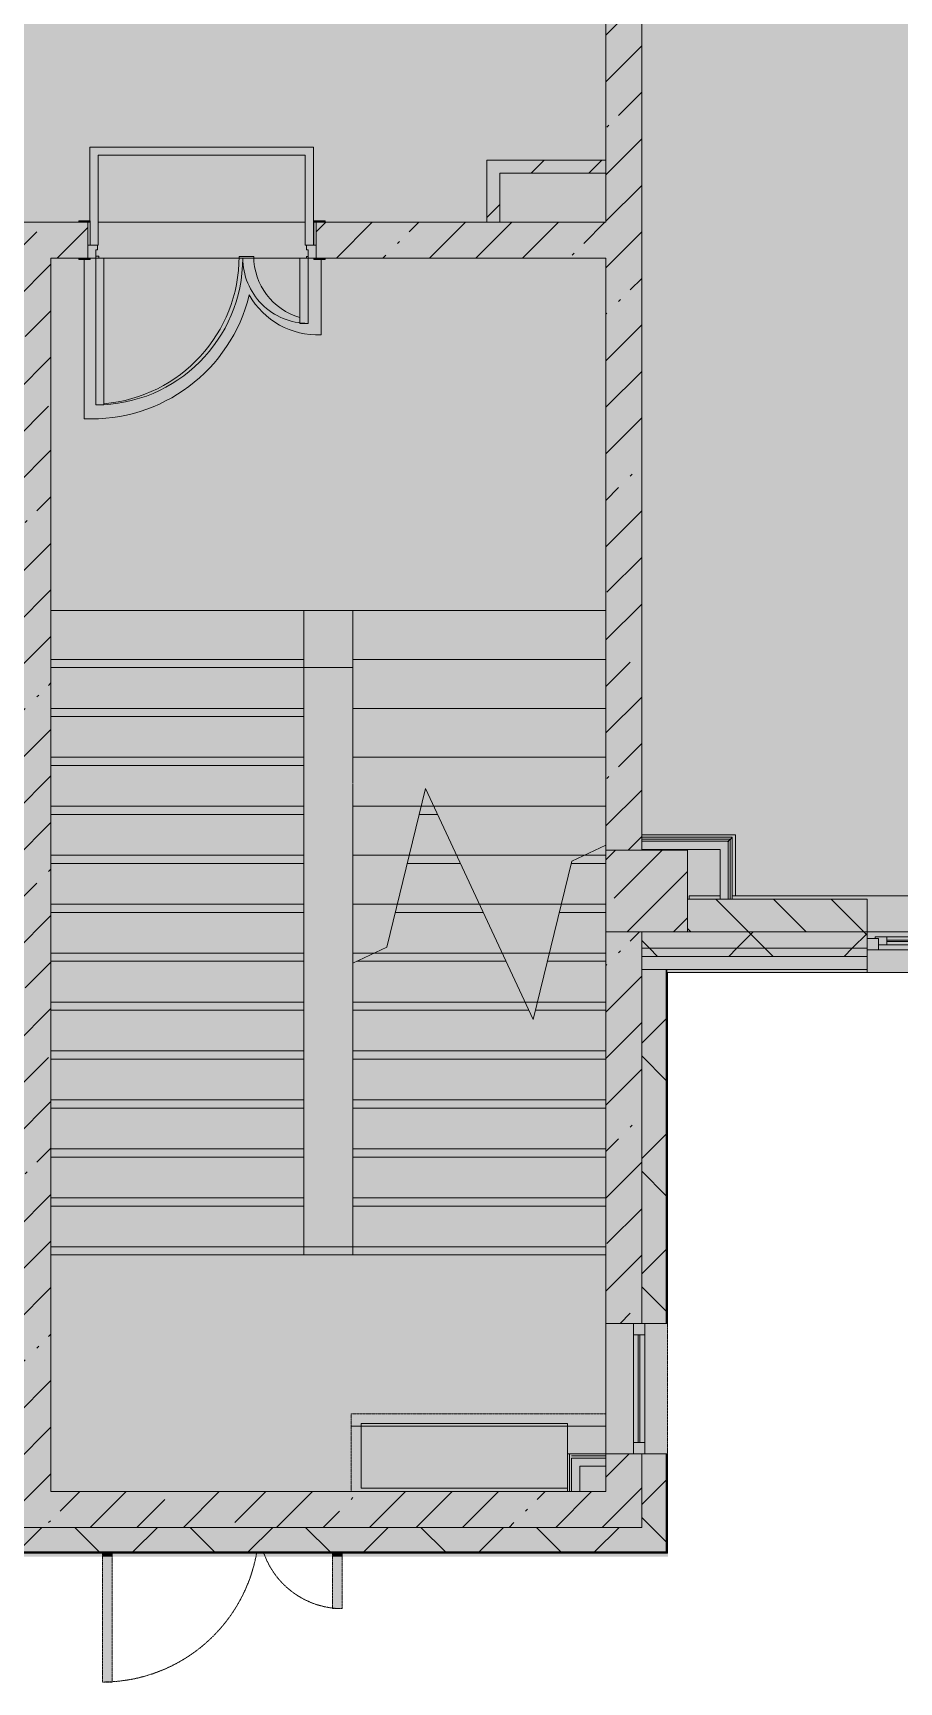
# Model space of a CAD drawing. Header units: millimetres. Extents: x 315 to 209858, y -8553 to 29000.
# Drawn here: x 146955 to 152261, y -1048 to 9060 of the extents above; entities that cross this region are included whole.
import ezdxf

# ---------------------------------------------------------------- set-up
doc = ezdxf.new("R2010")
doc.units = ezdxf.units.MM
doc.linetypes.add('200_ШТРИХ__ш1_п0_6_', pattern=[1.6, 1, -0.6])
doc.layers.add('A-DETL-GENF-4', color=7, linetype='Continuous', lineweight=9, true_color=0xc0c0c0, transparency=0.4)
for name, color, linetype, lineweight in [('A-DETL-MBND-1', 7, '200_ШТРИХ__ш1_п0_6_', 9), ('A-WALL-2', 7, 'Continuous', 5), ('I-WALL-5', 7, 'Continuous', 5), ('S-COLS-2', 7, 'Continuous', 5)]:
    doc.layers.add(name, color=color, linetype=linetype, lineweight=lineweight)
for name, color, linetype, lineweight, true_color in [('A-DOOR-3', 7, 'Continuous', 5, 0xe2e2e2), ('A-DOOR-4', 7, 'Continuous', 5, 0xb7b7b7), ('A-DOOR-FRAM-2', 7, 'Continuous', 5, 0xe2e2e2), ('A-DOOR-FRAM-4', 7, 'Continuous', 5, 0xb7b7b7), ('A-FLOR-3', 7, 'Continuous', 5, 0xb7b7b7), ('A-GLAZ-3', 7, 'Continuous', 5, 0x737373), ('A-WALL-3', 7, 'Continuous', 9, 0x737373), ('A-WALL-4', 7, 'Continuous', 5, 0x737373), ('I-WALL-3', 7, 'Continuous', 5, 0xe7e7e7), ('I-WALL-4', 7, 'Continuous', 9, 0xe7e7e7), ('I-WALL-6', 7, 'Continuous', 5, 0x737373), ('S-COLS-3', 7, 'Continuous', 5, 0x737373), ('S-STRS-2', 7, 'Continuous', 5, 0x737373), ('S-STRS-MBND-1', 7, 'Continuous', 5, 0x737373)]:
    doc.layers.add(name, color=color, linetype=linetype, lineweight=lineweight, true_color=true_color)
pattern_1 = [(45, (74985, 0), (-353.5534, 353.5534), []), (135, (74985, 0), (-353.5534, -353.5534), [])]
pattern_2 = [(45, (74985, 0), (-285.1231, 285.1231), []), (45, (75270.13, 0), (-285.1231, 285.1231), [504.031, -100.806, 16.764, -84.042])]
pattern_3 = [(45, (74985, 0), (-176.7767, 176.7767), [])]
pattern_4 = [(45, (74985, 0), (-530.33, 530.33), []), (135, (74985, 0), (-530.33, -530.33), [])]

# ---------------------------------------------------------------- blocks, each defined once
blk = doc.blocks.new('BSC_Колонна _Прямоугольная - 500х500-V98-2_3_2_птичка')
at = {"layer": 'S-COLS-2'}
h = blk.add_hatch(dxfattribs=at)
h.set_pattern_fill('FP_100', color=256, style=0, pattern_type=2)
h.set_pattern_definition([(45, (-75730, -3800), (-285.1231, 285.1231), []), (45, (-75444.88, -3800), (-285.1231, 285.1231), [504.031, -100.806, 16.764, -84.042])])
h.paths.add_polyline_path([(-245, -250), (250, -250), (250, 250), (-250, 250), (-250, -250)])
at = {"layer": 'S-COLS-3'}
for p, q in [((250, 250), (-250, 250)), ((-250, 250), (-250, -250)), ((250, -250), (250, 250)), ((-250, -250), (250, -250))]:
    blk.add_line(p, q, dxfattribs=at)
blk = doc.blocks.new('110_Дверь_СКБ_2Ст - Д-1 Лестничная клетка EIS60-24319353-2_3_2_птичка')
at = {"layer": 'A-DOOR-3'}
for points in [[(662.5, 1010), (612.5, 1010), (612.5, 110), (662.5, 110), (662.5, 963)], [(-587.5, 510), (-637.5, 510), (-637.5, 110), (-587.5, 110), (-587.5, 371.2)], [(712.5, 30), (697.5, 30), (697.5, -110), (712.5, -110)]]:
    blk.add_hatch(color=256, dxfattribs=at).paths.add_polyline_path(points)
h = blk.add_hatch(color=256, dxfattribs=at)
h.paths.add_polyline_path([(662.5, 110), (662.5, 60), (652.5, 60), (655.2, 30), (712.5, 30), (712.5, 110)])
h.paths.add_polyline_path([(-637.5, 110), (-687.5, 110), (-687.5, 30), (-627.5, 30), (-627.5, 60), (-637.5, 60)])
at = {"layer": 'A-DOOR-FRAM-2'}
for points in [[(-742.5, 118), (-742.5, 110), (-672.5, 110), (-672.5, 118)], [(697.5, 118), (697.5, 110), (767.5, 110), (767.5, 118)], [(-672.5, 30), (-687.5, 30), (-687.5, -110), (-672.5, -110)], [(-672.5, -110), (-742.5, -110), (-742.5, -118), (-672.5, -118)], [(697.5, -110), (697.5, -118), (767.5, -118), (767.5, -110)]]:
    blk.add_hatch(color=256, dxfattribs=at).paths.add_polyline_path(points)
at = {"layer": 'A-DOOR-4'}
for p, q in [((662.5, 1010), (612.5, 1010)), ((612.5, 1010), (612.5, 110)), ((662.5, 110), (662.5, 1010)), ((-637.5, 510), (-637.5, 110)), ((-587.5, 510), (-637.5, 510)), ((-587.5, 110), (-587.5, 510)), ((-637.5, 110), (-587.5, 110)), ((612.5, 110), (662.5, 110))]:
    blk.add_line(p, q, dxfattribs=at)
for centre, radius, start, end in [((662.5, 110), 900, 90, 180), ((-637.5, 110), 400, 360, 90)]:
    blk.add_arc(centre, radius, start, end, dxfattribs=at)
at = {"layer": 'A-DOOR-FRAM-4'}
for p, q in [((-672.5, 118), (-742.5, 118)), ((-742.5, 118), (-742.5, 110)), ((-742.5, 110), (-672.5, 110)), ((-637.5, 110), (-687.5, 110)), ((-687.5, 110), (-687.5, 30)), ((-672.5, 110), (-672.5, 118)), ((-637.5, 60), (-637.5, 110)), ((662.5, 110), (662.5, 60)), ((712.5, 110), (662.5, 110)), ((767.5, 118), (697.5, 118)), ((697.5, 118), (697.5, 110)), ((697.5, 110), (767.5, 110)), ((712.5, 30), (712.5, 110)), ((767.5, 110), (767.5, 118)), ((-687.5, 30), (-627.5, 30)), ((-672.5, 30), (-687.5, 30)), ((-687.5, 30), (-687.5, -110)), ((-672.5, -110), (-672.5, 30)), ((-627.5, 60), (-637.5, 60)), ((-627.5, 30), (-627.5, 60)), ((662.5, 60), (652.5, 60)), ((652.5, 60), (652.5, 30)), ((652.5, 30), (712.5, 30)), ((712.5, 30), (697.5, 30)), ((697.5, 30), (697.5, -110)), ((712.5, -110), (712.5, 30)), ((-672.5, -110), (-742.5, -110)), ((-742.5, -110), (-742.5, -118)), ((-742.5, -118), (-672.5, -118)), ((-687.5, -110), (-672.5, -110)), ((-672.5, -118), (-672.5, -110)), ((697.5, -110), (712.5, -110)), ((767.5, -110), (697.5, -110)), ((697.5, -110), (697.5, -118)), ((697.5, -118), (767.5, -118)), ((767.5, -118), (767.5, -110))]:
    blk.add_line(p, q, dxfattribs=at)
blk = doc.blocks.new('120_Окно_СКБ_1Ст - 120_Окно_СКБ_1Ст 900х2500_h_-19906150-2_3_2_птичка')
at = {"layer": 'A-GLAZ-3'}
for p, q in [((-450, -75), (-450, -5)), ((-450, -5), (-380, -5)), ((450, -5), (-450, -5)), ((-380, -75), (-450, -75)), ((-450, -75), (-400, -75)), ((-380, -75), (-400, -75)), ((-400, -75), (-400, -85)), ((-400, -85), (400, -85)), ((400, -85), (-400, -85)), ((-380, -5), (-380, -75)), ((380, -35), (-380, -35)), ((-380, -35), (-380, -75)), ((-330, -85), (-330, -35)), ((-330, -55), (330, -55)), ((330, -65), (-330, -65)), ((330, -85), (330, -35)), ((380, -75), (380, -5)), ((380, -5), (450, -5)), ((380, -75), (380, -35)), ((450, -75), (380, -75)), ((400, -75), (380, -75)), ((400, -75), (450, -75)), ((400, -85), (400, -75)), ((450, -5), (450, -75))]:
    blk.add_line(p, q, dxfattribs=at)
blk = doc.blocks.new('110_Дверь_СКБ_2Ст_Наружная - ДН-1_л__ Двухстворчатая 1350 х3200 _ЛК_ в свету с верхним остеклением 2-V203-2_3_2_птичка')
at = {"layer": 'A-DETL-MBND-1'}
for points in [[(694.5, 869), (694.5, 101), (754.5, 101), (754.5, 869)], [(-715.5, 419), (-715.5, 101), (-655.5, 101), (-655.5, 419)], [(-715.5, 101), (-715.5, 79), (-655.5, 79), (-655.5, 101)], [(754.5, 101), (694.5, 101), (694.5, 79), (754.5, 79), (754.5, 94.7)]]:
    blk.add_hatch(color=256, dxfattribs=at).paths.add_polyline_path(points)
for p, q in [((754.5, 869), (694.5, 869)), ((694.5, 869), (694.5, 101)), ((754.5, 101), (754.5, 869)), ((-715.5, 419), (-715.5, 101)), ((-655.5, 419), (-715.5, 419)), ((-655.5, 101), (-655.5, 419)), ((-715.5, 101), (-715.5, 79)), ((-655.5, 79), (-655.5, 101)), ((694.5, 101), (694.5, 79)), ((754.5, 79), (754.5, 101))]:
    blk.add_line(p, q, dxfattribs=at)
for centre, radius, start, end in [((754.5, -91), 960, 90, 168.40889), ((-715.5, -91), 510, 22.5, 90), ((-715.5, -91), 510, 19.59844, 22.13471), ((754.5, -91), 960, 168.40889, 169.73704)]:
    blk.add_arc(centre, radius, start, end, dxfattribs=at)
blk = doc.blocks.new('120_Окно_СКБ_1Ст - 120_Окно_СКБ_1Ст 800х2500 EI30-23532001-2_3_2_птичка')
at = {"layer": 'A-GLAZ-3'}
for p, q in [((-400, -127), (-400, -57)), ((-400, -57), (-330, -57)), ((400, -57), (-400, -57)), ((-330, -57), (-330, -127)), ((330, -87), (-330, -87)), ((330, -97), (-330, -97)), ((330, -127), (330, -57)), ((330, -57), (400, -57)), ((400, -57), (400, -127)), ((-330, -127), (-400, -127)), ((-400, -127), (400, -127)), ((400, -127), (330, -127))]:
    blk.add_line(p, q, dxfattribs=at)
blk = doc.blocks.new('Зашивка приборов отопления27 - Зашивка приборов отопления-33322407-2_3_2_птичка')
at = {"layer": 'A-DETL-MBND-1'}
for p, q in [((75480, 595), (73920, 595)), ((73920, 595), (73920, 520)), ((73920, 520), (73920, 120)), ((75480, 520), (73920, 520)), ((73920, 520), (73920, 120)), ((73920, 520), (75480, 520)), ((75480, 520), (75480, 595)), ((75480, 350), (75480, 520))]:
    blk.add_line(p, q, dxfattribs=at)

msp = doc.modelspace()

# ---------------------------------------------------------------- hatches: boundary and pattern name
at = {"layer": 'A-DETL-GENF-4'}
msp.add_hatch(color=256, dxfattribs=at).paths.add_polyline_path([(150845, -280), (150845, 3300), (159845, 3300), (159845, 27350), (116895, 27350), (116895, 23778), (113745, 23778), (113745, -280), (149949.6, -280)])
at = {"layer": 'A-WALL-2'}
h = msp.add_hatch(dxfattribs=at)
h.set_pattern_fill('FP_115', color=256, style=0, pattern_type=2)
h.set_pattern_definition([(135, (74985, 0), (-176.7767, -176.7767), [])])
h.paths.add_polyline_path([(155335, 3550), (155335, 3750), (155065, 3750), (155065, 3550), (155154.3, 3550)])
h.paths.add_polyline_path([(150990.6, 3550), (152065, 3550), (152065, 3750), (150965, 3750), (150965, 3550)])
h.paths.add_polyline_path([(152965, 3550), (154165, 3550), (154165, 3750), (152965, 3750)])
h = msp.add_hatch(dxfattribs=at)
h.set_pattern_fill('FP_105', color=256, style=0, pattern_type=2)
h.set_pattern_definition(pattern_1)
h.paths.add_polyline_path([(155835, 3450), (156405, 3450), (156405, 3550), (155065, 3550), (155065, 3450), (155335, 3450)])
h.paths.add_polyline_path([(159685, 3450), (159685, 3550), (159105, 3550), (159105, 3450), (159318.1, 3450)])
h.paths.add_polyline_path([(150990.6, 3450), (152065, 3450), (152065, 3550), (150685, 3550), (150685, 3450), (150965, 3450)])
h.paths.add_polyline_path([(152965, 3450), (154165, 3450), (154165, 3550), (152965, 3550)])
h = msp.add_hatch(dxfattribs=at)
h.set_pattern_fill('FP_105', color=256, style=0, pattern_type=2)
h.set_pattern_definition(pattern_1)
h.paths.add_polyline_path([(159785, 3400), (159785, 3450), (159105, 3450), (159105, 3400), (159685, 3400)])
h.paths.add_polyline_path([(150685, 3400), (152065, 3400), (152065, 3450), (150685, 3450)])
h.paths.add_polyline_path([(154165, 3400), (154165, 3450), (152965, 3450), (152965, 3400), (154113.4, 3400)])
h.paths.add_polyline_path([(156195.3, 3400), (156405, 3400), (156405, 3450), (155065, 3450), (155065, 3400), (155154.3, 3400)])
h = msp.add_hatch(dxfattribs=at)
h.set_pattern_fill('FP_105', color=256, style=0, pattern_type=2)
h.set_pattern_definition(pattern_1)
h.paths.add_polyline_path([(150685, -250), (150835, -250), (150835, 350), (150685, 350), (150685, -100)])
h.paths.add_polyline_path([(150685, 1150), (150835, 1150), (150835, 3320), (150685, 3320), (150685, 3276.7)])
h = msp.add_hatch(dxfattribs=at)
h.set_pattern_fill('FP_105', color=256, style=0, pattern_type=2)
h.set_pattern_definition(pattern_1)
h.paths.add_polyline_path([(145645, -250), (145645, -100), (142045, -100), (142045, -250), (143704, -250)])
h.paths.add_polyline_path([(150685, -250), (150685, -100), (146545, -100), (146545, -250), (150470.1, -250)])
h.paths.add_polyline_path([(132145, -250), (132145, -100), (131395, -100), (131395, -250), (131895, -250)])
h.paths.add_polyline_path([(133795, -250), (133795, -100), (133045, -100), (133045, -250), (133294.7, -250)])
h.paths.add_polyline_path([(135895, -250), (137045, -250), (137045, -100), (135895, -100)])
h.paths.add_polyline_path([(140145, -250), (141145, -250), (141145, -100), (140145, -100)])
h.paths.add_polyline_path([(123795, -250), (123795, -100), (122395, -100), (122395, -250), (122885.3, -250)])
h.paths.add_polyline_path([(126895, -250), (128295, -250), (128295, -100), (126895, -100)])
h.paths.add_polyline_path([(117680.6, -250), (119021.3, -250), (119021.3, -100), (117645, -100), (117645, -250)])
h.paths.add_polyline_path([(119921.3, -250), (120295, -250), (120295, -100), (119921.3, -100)])
h.paths.add_polyline_path([(113748.9, -250), (114545, -250), (114545, -100), (113745, -100), (113745, -250)])
at = {"layer": 'I-WALL-3'}
for points in [[(151214.4, 4055), (151214.4, 4105), (150685, 4105), (150685, 4055), (151164.4, 4055)], [(151214.4, 3750), (151214.4, 4055), (151164.4, 4055), (151164.4, 3750)], [(150465, 275), (150465, 325), (150305, 325), (150305, 275)]]:
    msp.add_hatch(color=256, dxfattribs=at).paths.add_polyline_path(points)
at = {"layer": 'I-WALL-4'}
msp.add_hatch(color=256, dxfattribs=at).paths.add_polyline_path([(150305, 120), (150305, 325), (150255, 325), (150255, 120)])
at = {"layer": 'I-WALL-5'}
h = msp.add_hatch(dxfattribs=at)
h.set_pattern_fill('FP_113', color=256, style=0, pattern_type=2)
h.set_pattern_definition(pattern_2)
h.paths.add_polyline_path([(150465, 7900), (150685, 7900), (150685, 9352.3), (150465, 9352.3), (150465, 8010.5)])
h.paths.add_polyline_path([(150685, 10792.3), (150685, 10900), (150465, 10900), (150470.1, 10792.3)])
h = msp.add_hatch(dxfattribs=at)
h.set_pattern_fill('FP_117', color=256, style=0, pattern_type=2)
h.set_pattern_definition(pattern_3)
h.paths.add_polyline_path([(149735, 7900), (149815, 7900), (149815, 8280), (149735, 8280), (149735, 8010.5)])
h = msp.add_hatch(dxfattribs=at)
h.set_pattern_fill('FP_117', color=256, style=0, pattern_type=2)
h.set_pattern_definition(pattern_3)
h.paths.add_polyline_path([(150465, 8200), (150465, 8280), (149815, 8280), (149815, 8200), (149949.6, 8200)])
h = msp.add_hatch(dxfattribs=at)
h.set_pattern_fill('FP_113', color=256, style=0, pattern_type=2)
h.set_pattern_definition(pattern_2)
h.paths.add_polyline_path([(147065, 120), (147065, 7900), (146845, 7900), (146845, 120)])
h = msp.add_hatch(dxfattribs=at)
h.set_pattern_fill('FP_113', color=256, style=0, pattern_type=2)
h.set_pattern_definition(pattern_2)
h.paths.add_polyline_path([(147235, 7680), (147290, 7680), (147290, 7900), (147065, 7895), (147065, 7680)])
h.paths.add_polyline_path([(150465, 7680), (150465, 7900), (148690, 7900), (148690, 7680), (149949.6, 7680)])
h = msp.add_hatch(dxfattribs=at)
h.set_pattern_fill('FP_113', color=256, style=0, pattern_type=2)
h.set_pattern_definition(pattern_2)
h.paths.add_polyline_path([(150465, -100), (150685, -100), (150685, 350), (150465, 350), (150465, 120)])
h.paths.add_polyline_path([(150465, 1150), (150685, 1150), (150685, 3550), (150465, 3550), (150465, 3263.3)])
h.paths.add_polyline_path([(150685, 4050), (150685, 7900), (150465, 7900), (150465, 4050), (150647.3, 4050)])
h = msp.add_hatch(dxfattribs=at)
h.set_pattern_fill('FP_205', color=256, style=0, pattern_type=2)
h.set_pattern_definition(pattern_4)
h.paths.add_polyline_path([(151239.4, 4117.5), (151239.4, 4130), (150685, 4130), (150685, 4117.5), (151226.9, 4117.5)])
h = msp.add_hatch(dxfattribs=at)
h.set_pattern_fill('FP_205', color=256, style=0, pattern_type=2)
h.set_pattern_definition(pattern_4)
h.paths.add_polyline_path([(151226.9, 4105), (151226.9, 4117.5), (150685, 4117.5), (150685, 4105), (151214.4, 4105)])
h = msp.add_hatch(dxfattribs=at)
h.set_pattern_fill('FP_205', color=256, style=0, pattern_type=2)
h.set_pattern_definition(pattern_4)
h.paths.add_polyline_path([(151226.9, 3750), (151226.9, 4105), (151214.4, 4105), (151214.4, 3750)])
h = msp.add_hatch(dxfattribs=at)
h.set_pattern_fill('FP_205', color=256, style=0, pattern_type=2)
h.set_pattern_definition(pattern_4)
h.paths.add_polyline_path([(151226.9, 3750), (151239.4, 3750), (151239.4, 4117.5), (151226.9, 4117.5), (151226.9, 3868.4)])
h = msp.add_hatch(dxfattribs=at)
h.set_pattern_fill('FP_113', color=256, style=0, pattern_type=2)
h.set_pattern_definition(pattern_2)
h.paths.add_polyline_path([(150465, -100), (150465, 120), (146845, 120), (146845, -100), (149949.6, -100)])

# ---------------------------------------------------------------- linework, layer by layer
at = {"layer": 'A-DETL-MBND-1'}
for p, q in [((150465, 595), (150465, 1150)), ((150843, 1150), (150843, 350))]:
    msp.add_line(p, q, dxfattribs=at)
at = {"layer": 'A-FLOR-3'}
for p, q in [((147303.3, 8360.1), (147303.3, 7908)), ((148673.3, 8360.1), (147303.3, 8360.1)), ((147353.3, 7760.1), (147353.3, 8310.1)), ((147353.3, 8310.1), (148623.3, 8310.1)), ((148623.3, 8310.1), (148623.3, 7760.1)), ((148673.3, 7760.1), (148673.3, 8360.1)), ((147305, 7760.1), (147353.3, 7760.1)), ((147358.5, 7692.1), (147340, 7692.1)), ((147358.5, 7680), (147358.5, 7692.1)), ((148307.6, 7690.6), (148217.9, 7690.6)), ((148623.3, 7760.1), (148673.3, 7760.1)), ((148640, 7689.1), (148630.2, 7689.1)), ((148630.2, 7689.1), (148630.2, 7680)), ((147268.7, 7672), (147268.7, 6695.1)), ((148719.5, 7210.5), (148719.5, 7672)), ((148615, 5170), (148915, 5170)), ((150685, 4145), (151259.4, 4145)), ((151259.4, 4145), (151259.4, 3770)), ((148965, 536), (148965, 140)), ((150230, 536), (148965, 536)), ((150230, 350), (150230, 536)), ((148965, 140), (150230, 140))]:
    msp.add_line(p, q, dxfattribs=at)
for centre, radius, start, end in [((147312.9, 7689.1), 905, 274.89327, 0.09571), ((148697.4, 7690.6), 389.8, 180, 253.95631), ((147312.9, 7689.1), 995, 267.45356, 346.31888), ((148697.1, 7689.1), 479.2, 209.41362, 272.67589)]:
    msp.add_arc(centre, radius, start, end, dxfattribs=at)
at = {"layer": 'A-WALL-3'}
for p, q in [((150465, 8200), (150465, 8280)), ((149735, 7900), (149815, 7900)), ((151226.9, 4117.5), (150685, 4117.5)), ((151214.4, 4105), (150685, 4105)), ((151214.4, 3750), (151214.4, 4105)), ((151226.9, 3750), (151226.9, 4117.5)), ((152065, 3550), (150965, 3550)), ((150685, 3450), (152065, 3450)), ((150685, 3400), (152065, 3400)), ((150685, 3320), (152065, 3320)), ((150685, 1150), (150685, 3320)), ((150835, 3300), (150835, 3320)), ((150835, 1150), (150835, 3299)), ((150838, 3304.2), (150838, 3320)), ((150843, 3300), (150838, 3300)), ((150838, 1150), (150838, 3299.3)), ((150242.5, 120), (150242.5, 350)), ((150465, 337.5), (150255, 337.5)), ((150255, 120), (150255, 325)), ((150465, 325), (150255, 325)), ((150465, 275), (150465, 350)), ((150685, 350), (150685, -100)), ((150835, -250), (150835, 350)), ((150838, -253), (150838, 350)), ((150230, 120), (150305, 120)), ((150465, -100), (146545, -100)), ((146545, -250), (150835, -250)), ((146545, -253), (150838, -253))]:
    msp.add_line(p, q, dxfattribs=at)
at = {"layer": 'A-WALL-4'}
for p, q in [((152065, 3750), (150965, 3750)), ((152065, 3300), (152065, 3750)), ((152065, 3550), (152965, 3550)), ((150843, 1150), (150843, 3299.8)), ((150845, 3300), (159915, 3300)), ((150685, 1150), (150843, 1150)), ((150843, 350), (150685, 350)), ((150843, -258), (150843, 350)), ((150685, -100), (150465, -100)), ((141145, -258), (150843, -258))]:
    msp.add_line(p, q, dxfattribs=at)
at = {"layer": 'I-WALL-6'}
for p, q in [((150685, 4050), (150685, 10900)), ((150465, 9352.3), (150465, 8280)), ((149735, 8280), (149735, 7900)), ((150465, 8280), (149735, 8280)), ((149815, 7900), (149815, 8200)), ((149815, 8200), (150465, 8200)), ((150465, 8200), (150465, 7900)), ((147235, 7900), (146845, 7900)), ((147353.3, 7900), (148623.3, 7900)), ((149735, 7900), (148745, 7900)), ((150465, 7900), (149815, 7900)), ((147065, 120), (147065, 7680)), ((147065, 7680), (147235, 7680)), ((148217.3, 7680), (147390, 7680)), ((148590, 7680), (148308.5, 7680)), ((148745, 7680), (150465, 7680)), ((150465, 7680), (150465, 4050)), ((151239.4, 4130), (150685, 4130)), ((150685, 4055), (151164.4, 4055)), ((151164.4, 4055), (151164.4, 3750)), ((151239.4, 3750), (151239.4, 4130)), ((150975, 3770), (151164.4, 3770)), ((150975, 3770), (150975, 3750)), ((151164.4, 3750), (151239.4, 3750)), ((151238.6, 3770), (155335, 3770)), ((150465, 3550), (150465, 1150)), ((150685, 3320), (150685, 3550)), ((150465, 1150), (150685, 1150)), ((150230, 350), (150230, 120)), ((150305, 350), (150230, 350)), ((150685, 350), (150305, 350)), ((150305, 120), (150305, 275)), ((150305, 275), (150465, 275)), ((150465, 275), (150465, 120)), ((150230, 120), (147065, 120)), ((150465, 120), (150305, 120))]:
    msp.add_line(p, q, dxfattribs=at)
at = {"layer": 'S-STRS-2'}
for p, q in [((148217.3, 7680), (147390, 7680)), ((148590, 7680), (148308.5, 7680)), ((148615, 5520), (148915, 5520)), ((148615, 5169.7), (148615, 5520)), ((150465, 5520), (148915, 5520)), ((148915, 5520), (148915, 5220)), ((150465, 5520), (148915, 5520)), ((147065, 5169.7), (148615, 5169.7)), ((147065, 5169.7), (148615, 5169.7)), ((148615, 4869.7), (148615, 5169.7)), ((148915, 5220), (148915, 4920)), ((150465, 5220), (148915, 5220)), ((150465, 5220), (148915, 5220)), ((147065, 4869.7), (148615, 4869.7)), ((147065, 4869.7), (148615, 4869.7)), ((148615, 4569.7), (148615, 4869.7)), ((148915, 4920), (148915, 4620)), ((150465, 4920), (148915, 4920)), ((150465, 4920), (148915, 4920)), ((147065, 4569.7), (148615, 4569.7)), ((147065, 4569.7), (148615, 4569.7)), ((148615, 4269.7), (148615, 4569.7)), ((148915, 4620), (148915, 4464.1)), ((150465, 4620), (148915, 4620)), ((150465, 4620), (148915, 4620)), ((148915, 4460.1), (148915, 4320)), ((147065, 4269.7), (148615, 4269.7)), ((147065, 4269.7), (148615, 4269.7)), ((148615, 3969.7), (148615, 4269.7)), ((148915, 4320), (148915, 4020)), ((149333.6, 4320), (148915, 4320)), ((149333.6, 4320), (148915, 4320)), ((149433.7, 4269.7), (149321.4, 4269.7)), ((149433.7, 4269.7), (149321.4, 4269.7)), ((150465, 4320), (149410.2, 4320)), ((150465, 4320), (149410.2, 4320)), ((147065, 3969.7), (148615, 3969.7)), ((147065, 3969.7), (148615, 3969.7)), ((148615, 3669.7), (148615, 3969.7)), ((148915, 4020), (148915, 3720)), ((149260.7, 4020), (148915, 4020)), ((149260.7, 4020), (148915, 4020)), ((149573.6, 3969.7), (149248.4, 3969.7)), ((149573.6, 3969.7), (149248.4, 3969.7)), ((150333.4, 4020), (149550.1, 4020)), ((150333.4, 4020), (149550.1, 4020)), ((150465, 3969.7), (150252.9, 3969.7)), ((150465, 3969.7), (150252.9, 3969.7)), ((147065, 3669.7), (148615, 3669.7)), ((147065, 3669.7), (148615, 3669.7)), ((148615, 3369.7), (148615, 3669.7)), ((148915, 3720), (148915, 3420)), ((149187.8, 3720), (148915, 3720)), ((149187.8, 3720), (148915, 3720)), ((149713.5, 3669.7), (149175.5, 3669.7)), ((149713.5, 3669.7), (149175.5, 3669.7)), ((150192.3, 3720), (149690, 3720)), ((150192.3, 3720), (149690, 3720)), ((150465, 3669.7), (150180, 3669.7)), ((150465, 3669.7), (150180, 3669.7)), ((147065, 3369.7), (148615, 3369.7)), ((147065, 3369.7), (148615, 3369.7)), ((148615, 3069.7), (148615, 3369.7)), ((148915, 3420), (148915, 3358.6)), ((149046.7, 3420), (148915, 3420)), ((149046.7, 3420), (148915, 3420)), ((148915, 3358.6), (148915, 3069.7)), ((149853.4, 3369.7), (148938.8, 3369.7)), ((149853.4, 3369.7), (148938.8, 3369.7)), ((150119.4, 3420), (149829.9, 3420)), ((150119.4, 3420), (149829.9, 3420)), ((150465, 3369.7), (150107.1, 3369.7)), ((150465, 3369.7), (150107.1, 3369.7)), ((147065, 3069.7), (148615, 3069.7)), ((147065, 3069.7), (148615, 3069.7)), ((148615, 2769.7), (148615, 3069.7)), ((148915, 3069.7), (148915, 2769.7)), ((149993.2, 3069.7), (148915, 3069.7)), ((149993.2, 3069.7), (148915, 3069.7)), ((150046.4, 3120), (149969.8, 3120)), ((150046.4, 3120), (149969.8, 3120)), ((150465, 3069.7), (150034.2, 3069.7)), ((150465, 3069.7), (150034.2, 3069.7)), ((147065, 2769.7), (148615, 2769.7)), ((147065, 2769.7), (148615, 2769.7)), ((148615, 2469.7), (148615, 2769.7)), ((148915, 2769.7), (148915, 2469.7)), ((150465, 2769.7), (148915, 2769.7)), ((150465, 2769.7), (148915, 2769.7)), ((147065, 2469.7), (148615, 2469.7)), ((147065, 2469.7), (148615, 2469.7)), ((148615, 2169.7), (148615, 2469.7)), ((148915, 2469.7), (148915, 2169.7)), ((150465, 2469.7), (148915, 2469.7)), ((150465, 2469.7), (148915, 2469.7)), ((147065, 2169.7), (148615, 2169.7)), ((147065, 2169.7), (148615, 2169.7)), ((148615, 1869.7), (148615, 2169.7)), ((148915, 2169.7), (148915, 1869.7)), ((150465, 2169.7), (148915, 2169.7)), ((150465, 2169.7), (148915, 2169.7)), ((147065, 1869.7), (148615, 1869.7)), ((147065, 1869.7), (148615, 1869.7)), ((148615, 1569.7), (148615, 1869.7)), ((148915, 1869.7), (148915, 1569.7)), ((150465, 1869.7), (148915, 1869.7)), ((150465, 1869.7), (148915, 1869.7)), ((147065, 1569.7), (148615, 1569.7)), ((147065, 1569.7), (148615, 1569.7)), ((148915, 1569.7), (148615, 1569.7)), ((150465, 1569.7), (148915, 1569.7)), ((150465, 1569.7), (148915, 1569.7))]:
    msp.add_line(p, q, dxfattribs=at)
at = {"layer": 'S-STRS-MBND-1'}
for p, q in [((150465, 7680), (147065, 7680)), ((147065, 7680), (147065, 5520)), ((150465, 5520), (150465, 7680)), ((147065, 5520), (148615, 5520)), ((147065, 1620), (147065, 5520)), ((147065, 5520), (148615, 5520)), ((148615, 5520), (150465, 5520)), ((148615, 1620), (148615, 5520)), ((147065, 5220), (148615, 5220)), ((147065, 5220), (148615, 5220)), ((147065, 4920), (148615, 4920)), ((147065, 4920), (148615, 4920)), ((147065, 4620), (148615, 4620)), ((147065, 4620), (148615, 4620)), ((149123.6, 3455.9), (149359.8, 4428.1)), ((149359.8, 4428.1), (150020.2, 3011.9)), ((147065, 4320), (148615, 4320)), ((147065, 4320), (148615, 4320)), ((149410.2, 4320), (149333.6, 4320)), ((149410.2, 4320), (149333.6, 4320)), ((150256.5, 3984.1), (150465, 4081.4)), ((147065, 4020), (148615, 4020)), ((147065, 4020), (148615, 4020)), ((149550.1, 4020), (149260.7, 4020)), ((149550.1, 4020), (149260.7, 4020)), ((150020.2, 3011.9), (150256.5, 3984.1)), ((150465, 4020), (150333.4, 4020)), ((150465, 4020), (150333.4, 4020)), ((147065, 3720), (148615, 3720)), ((147065, 3720), (148615, 3720)), ((149690, 3720), (149187.8, 3720)), ((149690, 3720), (149187.8, 3720)), ((150465, 3720), (150192.3, 3720)), ((150465, 3720), (150192.3, 3720)), ((148915, 3358.6), (149123.6, 3455.9)), ((147065, 3420), (148615, 3420)), ((147065, 3420), (148615, 3420)), ((148915, 3358.6), (148915, 1620)), ((149829.9, 3420), (149046.7, 3420)), ((149829.9, 3420), (149046.7, 3420)), ((150465, 3420), (150119.4, 3420)), ((150465, 3420), (150119.4, 3420)), ((150465, 3420), (150465, 1620)), ((147065, 3120), (148615, 3120)), ((147065, 3120), (148615, 3120)), ((149969.8, 3120), (148915, 3120)), ((149969.8, 3120), (148915, 3120)), ((150465, 3120), (150046.4, 3120)), ((150465, 3120), (150046.4, 3120)), ((147065, 2820), (148615, 2820)), ((147065, 2820), (148615, 2820)), ((150465, 2820), (148915, 2820)), ((150465, 2820), (148915, 2820)), ((147065, 2520), (148615, 2520)), ((147065, 2520), (148615, 2520)), ((150465, 2520), (148915, 2520)), ((150465, 2520), (148915, 2520)), ((147065, 2220), (148615, 2220)), ((147065, 2220), (148615, 2220)), ((150465, 2220), (148915, 2220)), ((150465, 2220), (148915, 2220)), ((147065, 1920), (148615, 1920)), ((147065, 1920), (148615, 1920)), ((150465, 1920), (148915, 1920)), ((150465, 1920), (148915, 1920)), ((147065, 1620), (147065, 120)), ((147065, 1620), (148615, 1620)), ((147065, 1620), (148615, 1620)), ((148915, 1620), (148615, 1620)), ((150465, 1620), (148915, 1620)), ((150465, 1620), (148915, 1620)), ((150465, 120), (150465, 1620)), ((147065, 120), (150465, 120))]:
    msp.add_line(p, q, dxfattribs=at)

# ---------------------------------------------------------------- block references
at = {"layer": 'A-DETL-MBND-1'}
msp.add_blockref('Зашивка приборов отопления27 - Зашивка приборов отопления-33322407-2_3_2_птичка', (74985, 0), dxfattribs=at)
at = {"layer": 'A-DETL-MBND-1', "rotation": 180}
msp.add_blockref('110_Дверь_СКБ_2Ст_Наружная - ДН-1_л__ Двухстворчатая 1350 х3200 _ЛК_ в свету с верхним остеклением 2-V203-2_3_2_птичка', (148134.5, -179), dxfattribs=at)
at = {"layer": 'A-DOOR-4', "rotation": 180}
msp.add_blockref('110_Дверь_СКБ_2Ст - Д-1 Лестничная клетка EIS60-24319353-2_3_2_птичка', (148002.5, 7790), dxfattribs=at)
at = {"layer": 'A-GLAZ-3'}
for name, p, rotation in [('120_Окно_СКБ_1Ст - 120_Окно_СКБ_1Ст 900х2500_h_-19906150-2_3_2_птичка', (152515, 3435), 180), ('120_Окно_СКБ_1Ст - 120_Окно_СКБ_1Ст 800х2500 EI30-23532001-2_3_2_птичка', (150760, 750), 270)]:
    msp.add_blockref(name, p, dxfattribs=dict(at, rotation=rotation))
at = {"layer": 'S-COLS-3'}
msp.add_blockref('BSC_Колонна _Прямоугольная - 500х500-V98-2_3_2_птичка', (150715, 3800), dxfattribs=at)

doc.saveas('drawing.dxf')
